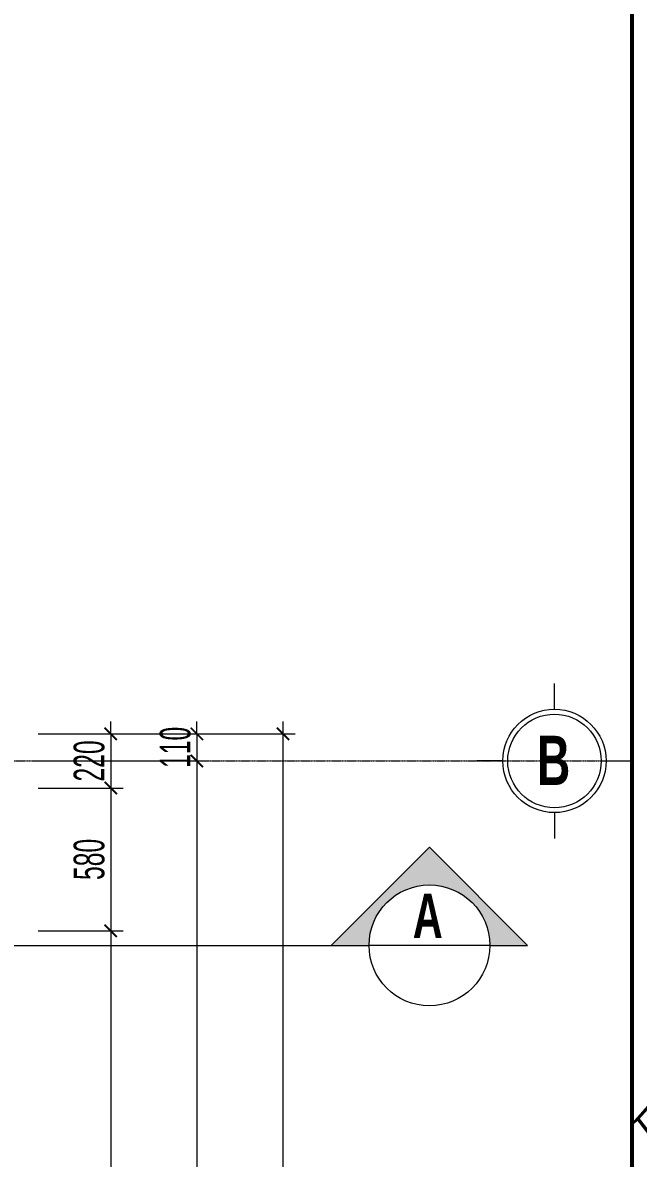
# Model space of a CAD drawing. Header units: millimetres. Extents: x 1336014 to 2939047, y -333549 to -60566.
# Drawn here: x 1382231 to 1384733, y -104290 to -99677 of the extents above; entities that cross this region are included whole.
import ezdxf
from ezdxf.enums import TextEntityAlignment as Align

# ---------------------------------------------------------------- set-up
doc = ezdxf.new("R2010")
doc.units = ezdxf.units.MM
doc.header["$MEASUREMENT"] = 0
doc.linetypes.add('CENTER2', pattern=[1.125, 0.75, -0.125, 0.125, -0.125])
for name, color, linetype, lineweight in [('02.Thay', 145, 'Continuous', 15), ('05.Text', 253, 'Continuous', 18), ('08.Dim', 156, 'Continuous', 15), ('09.Hatch', 250, 'Continuous', 5), ('10.truc', 250, 'CENTER2', 20), ('11.Khung bo', 32, 'Continuous', 50), ('NN_KI HIEU', 22, 'Continuous', 18)]:
    doc.layers.add(name, color=color, linetype=linetype, lineweight=lineweight)
doc.styles.add('AVANTHB', font='')
doc.styles.add('TT5_Text Dim', font='hoatbif.shx', dxfattribs={"width": 0.6})
doc.styles.add('VnAvantH', font='')
doc.styles.get('AVANTHB').set_extended_font_data('.VnAvantH', bold=True)
doc.styles.get('VnAvantH').set_extended_font_data('.VnAvantH')
doc.dimstyles.new('TT5_Dim 1-50', dxfattribs={"dimscale": 50, "dimtxt": 2.5, "dimasz": 1, "dimexe": 1, "dimexo": 0.5, "dimgap": 0.5, "dimtad": 1, "dimdec": 0, "dimzin": 0, "dimdsep": 46, "dimtxsty": 'TT5_Text Dim', "dimblk": 'ARCHTICK', "dimcen": 0, "dimdle": 1, "dimclrd": 256, "dimclre": 256, "dimclrt": 1, "dimadec": 0, "dimazin": 0, "dimtfac": 0.015, "dimtdec": 0, "dimtix": 1, "dimtmove": 2, "dimatfit": 3, "dimldrblk": 'DOT', "dimfxl": 1, "dimtolj": 1, "dimtzin": 0, "dimlwd": -1, "dimlwe": -1, "dimarcsym": 1})

# ---------------------------------------------------------------- blocks, each defined once
blk = doc.blocks.new('100')
at = {"layer": '11.Khung bo', "const_width": 26.7}
blk.add_lwpolyline([(1860913, -945239.8), (1860913, -916940.1), (1896062.6, -916940.1), (1896062.6, -945239.8)], close=True, dxfattribs=at)
blk.add_lwpolyline([(1860913, -945239.8), (1860913, -916940.1), (1896062.6, -916940.1), (1896062.6, -945239.8)], close=True, dxfattribs=at)
blk.add_lwpolyline([(1860913, -945239.8), (1860913, -916940.1), (1896062.6, -916940.1), (1896062.6, -945239.8)], close=True, dxfattribs=at)
at = {"layer": '05.Text', "style": 'VnAvantH'}
blk.add_text('KTS.lª thÕ trinh', height=197.998, dxfattribs=at).set_placement((1898428.2, -936733.2), align=Align.RIGHT)
blk = doc.blocks.new('_ARCHTICK')
at = {"const_width": 0.15}
blk.add_lwpolyline([(-0.5, -0.5), (0.5, 0.5)], dxfattribs=at)
blk = doc.blocks.new('*D232')
at = {"layer": '08.Dim', "transparency": 16777216}
for p, q in [((1382938.6, -102565.8), (1382938.6, -102515.8)), ((1382293.9, -102565.8), (1382988.6, -102565.8)), ((1382938.6, -102565.8), (1382938.6, -102675.8)), ((1382293.9, -102675.8), (1382988.6, -102675.8)), ((1382938.6, -102675.8), (1382938.6, -102725.8))]:
    blk.add_line(p, q, dxfattribs=at)
at = {"layer": 'Defpoints', "color": 0, "transparency": 16777216}
for p in [(1382268.9, -102565.8), (1382268.9, -102675.8), (1382938.6, -102675.8)]:
    blk.add_point(p, dxfattribs=at)
at = {"layer": '08.Dim', "transparency": 16777216, "xscale": 50, "yscale": 50, "zscale": 50}
for p, rotation in [((1382938.6, -102565.8), 270), ((1382938.6, -102675.8), 90)]:
    blk.add_blockref('_ARCHTICK', p, dxfattribs=dict(at, rotation=rotation))
at = {"layer": '08.Dim', "color": 1, "transparency": 16777216, "insert": (1382851.1, -102620.8), "char_height": 125, "attachment_point": 5, "rotation": 90, "style": 'TT5_Text Dim'}
blk.add_mtext('\\A1;110', dxfattribs=at)
blk = doc.blocks.new('_DOT')
blk.add_line((-0.5, 0), (-1, 0))
at = {"const_width": 0.5}
blk.add_lwpolyline([(-0.25, 0, 1), (0.25, 0, 1)], format="xyb", close=True, dxfattribs=at)
blk = doc.blocks.new('*D233')
at = {"layer": '08.Dim', "transparency": 16777216}
for p, q in [((1382938.6, -102625.8), (1382938.6, -106505.8)), ((1382293.9, -102675.8), (1382988.6, -102675.8)), ((1382293.9, -106455.8), (1382988.6, -106455.8))]:
    blk.add_line(p, q, dxfattribs=at)
at = {"layer": 'Defpoints', "color": 0, "transparency": 16777216}
for p in [(1382268.9, -102675.8), (1382268.9, -106455.8), (1382938.6, -106455.8)]:
    blk.add_point(p, dxfattribs=at)
at = {"layer": '08.Dim', "transparency": 16777216, "xscale": 50, "yscale": 50, "zscale": 50}
for p, rotation in [((1382938.6, -102675.8), 90), ((1382938.6, -106455.8), 270)]:
    blk.add_blockref('_ARCHTICK', p, dxfattribs=dict(at, rotation=rotation))
at = {"layer": '08.Dim', "color": 1, "transparency": 16777216, "insert": (1382851.1, -104565.8), "char_height": 125, "attachment_point": 5, "rotation": 90, "style": 'TT5_Text Dim'}
blk.add_mtext('\\A1;3780', dxfattribs=at)
blk = doc.blocks.new('*D235')
at = {"layer": '08.Dim', "transparency": 16777216}
for p, q in [((1383288.6, -102515.8), (1383288.6, -106615.8)), ((1382293.9, -102565.8), (1383338.6, -102565.8)), ((1382293.9, -106565.8), (1383338.6, -106565.8))]:
    blk.add_line(p, q, dxfattribs=at)
at = {"layer": 'Defpoints', "color": 0, "transparency": 16777216}
for p in [(1382268.9, -102565.8), (1382268.9, -106565.8), (1383288.6, -106565.8)]:
    blk.add_point(p, dxfattribs=at)
at = {"layer": '08.Dim', "transparency": 16777216, "xscale": 50, "yscale": 50, "zscale": 50}
for p, rotation in [((1383288.6, -102565.8), 90), ((1383288.6, -106565.8), 270)]:
    blk.add_blockref('_ARCHTICK', p, dxfattribs=dict(at, rotation=rotation))
at = {"layer": '08.Dim', "color": 1, "transparency": 16777216, "insert": (1383201.1, -104565.8), "char_height": 125, "attachment_point": 5, "rotation": 90, "style": 'TT5_Text Dim'}
blk.add_mtext('\\A1;4000', dxfattribs=at)
blk = doc.blocks.new('DANHTRUC')
for p, q in [((980383.4, -947346.6), (980383.4, -947136.6)), ((979963.4, -947766.6), (979753.4, -947766.6)), ((980803.4, -947766.6), (981013.4, -947766.6)), ((980383.4, -948186.6), (980383.4, -948396.6))]:
    blk.add_line(p, q)
for radius in [420, 380]:
    blk.add_circle((980383.4, -947766.6), radius)
blk = doc.blocks.new('*D312')
at = {"layer": '08.Dim', "transparency": 16777216}
for p, q in [((1382588.6, -102565.8), (1382588.6, -102515.8)), ((1382293.9, -102565.8), (1382638.6, -102565.8)), ((1382588.6, -102565.8), (1382588.6, -102785.8)), ((1382293.9, -102785.8), (1382638.6, -102785.8)), ((1382588.6, -102785.8), (1382588.6, -102835.8))]:
    blk.add_line(p, q, dxfattribs=at)
at = {"layer": 'Defpoints', "color": 0, "transparency": 16777216}
for p in [(1382268.9, -102565.8), (1382268.9, -102785.8), (1382588.6, -102785.8)]:
    blk.add_point(p, dxfattribs=at)
at = {"layer": '08.Dim', "transparency": 16777216, "xscale": 50, "yscale": 50, "zscale": 50}
for p, rotation in [((1382588.6, -102565.8), 270), ((1382588.6, -102785.8), 90)]:
    blk.add_blockref('_ARCHTICK', p, dxfattribs=dict(at, rotation=rotation))
at = {"layer": '08.Dim', "color": 1, "transparency": 16777216, "insert": (1382501.1, -102675.8), "char_height": 125, "attachment_point": 5, "rotation": 90, "style": 'TT5_Text Dim'}
blk.add_mtext('\\A1;220', dxfattribs=at)
blk = doc.blocks.new('*D288')
at = {"layer": '08.Dim', "transparency": 16777216}
for p, q in [((1382588.6, -102735.8), (1382588.6, -103415.8)), ((1382293.9, -102785.8), (1382638.6, -102785.8)), ((1382293.9, -103365.8), (1382638.6, -103365.8))]:
    blk.add_line(p, q, dxfattribs=at)
at = {"layer": 'Defpoints', "color": 0, "transparency": 16777216}
for p in [(1382268.9, -102785.8), (1382268.9, -103365.8), (1382588.6, -103365.8)]:
    blk.add_point(p, dxfattribs=at)
at = {"layer": '08.Dim', "transparency": 16777216, "xscale": 50, "yscale": 50, "zscale": 50}
for p, rotation in [((1382588.6, -102785.8), 90), ((1382588.6, -103365.8), 270)]:
    blk.add_blockref('_ARCHTICK', p, dxfattribs=dict(at, rotation=rotation))
at = {"layer": '08.Dim', "color": 1, "transparency": 16777216, "insert": (1382501.1, -103075.8), "char_height": 125, "attachment_point": 5, "rotation": 90, "style": 'TT5_Text Dim'}
blk.add_mtext('\\A1;580', dxfattribs=at)
blk = doc.blocks.new('*D289')
at = {"layer": '08.Dim', "transparency": 16777216}
for p, q in [((1382588.6, -103315.8), (1382588.6, -105815.8)), ((1382293.9, -103365.8), (1382638.6, -103365.8)), ((1382293.9, -105765.8), (1382638.6, -105765.8))]:
    blk.add_line(p, q, dxfattribs=at)
at = {"layer": 'Defpoints', "color": 0, "transparency": 16777216}
for p in [(1382268.9, -103365.8), (1382268.9, -105765.8), (1382588.6, -105765.8)]:
    blk.add_point(p, dxfattribs=at)
at = {"layer": '08.Dim', "transparency": 16777216, "xscale": 50, "yscale": 50, "zscale": 50}
for p, rotation in [((1382588.6, -103365.8), 90), ((1382588.6, -105765.8), 270)]:
    blk.add_blockref('_ARCHTICK', p, dxfattribs=dict(at, rotation=rotation))
at = {"layer": '08.Dim', "color": 1, "transparency": 16777216, "insert": (1382501.1, -104565.8), "char_height": 125, "attachment_point": 5, "rotation": 90, "style": 'TT5_Text Dim'}
blk.add_mtext('\\A1;2400', dxfattribs=at)

msp = doc.modelspace()

# ---------------------------------------------------------------- hatches: boundary and pattern name
at = {"layer": '09.Hatch'}
msp.add_hatch(color=256, dxfattribs=at).paths.add_polyline_path([(1384129.5, -103425.1), (1384283.2, -103425.1), (1383884, -103025.9), (1383484.8, -103425.1), (1383638.5, -103425.1, -0.414214), (1383884, -103179.6, -0.414214)])

# ---------------------------------------------------------------- linework, layer by layer
at = {"layer": '02.Thay'}
for p, q in [((1383884, -103025.9), (1383484.8, -103425.1)), ((1383884, -103025.9), (1384283.2, -103425.1)), ((1383484.8, -103425.1), (1383638.5, -103425.1)), ((1384129.5, -103425.1), (1383638.5, -103425.1)), ((1384129.5, -103425.1), (1384283.2, -103425.1))]:
    msp.add_line(p, q, dxfattribs=at)
msp.add_circle((1383884, -103425.1), 245.5, dxfattribs=at)
at = {"layer": '10.truc'}
msp.add_line((1363917.5, -102675.8), (1384707.3, -102675.8), dxfattribs=at)
at = {"layer": 'NN_KI HIEU', "ltscale": 2}
msp.add_line((1364678.1, -103425.1), (1383484.8, -103425.1), dxfattribs=at)

# ---------------------------------------------------------------- block references
at = {"layer": '05.Text'}
for name, p, xscale, yscale, zscale in [('100', (247069.7, 457844.1), 0.6, 0.6, 0.6), ('DANHTRUC', (894200.6, 371207.5), 0.5, 0.5, 0.5)]:
    msp.add_blockref(name, p, dxfattribs=dict(at, xscale=xscale, yscale=yscale, zscale=zscale))

# ---------------------------------------------------------------- texts
at = {"layer": '05.Text', "style": 'AVANTHB', "width": 0.7}
msp.add_text('B', height=200, dxfattribs=at).set_placement((1384321.5, -102773.5))
msp.add_text('a', height=180, dxfattribs=at).set_placement((1383877.2, -103304.8), align=Align.MIDDLE_CENTER)

# ---------------------------------------------------------------- dimensions: what is measured, and where the dimension line sits
at = {"layer": '08.Dim'}
for base, p1, p2, picture, middle in [((1382938.6, -102675.8), (1382268.9, -102565.8), (1382268.9, -102675.8), '*D232', (1382851.1, -102620.8)), ((1383288.6, -106565.8), (1382268.9, -102565.8), (1382268.9, -106565.8), '*D235', (1383201.1, -104565.8)), ((1382588.6, -102785.8), (1382268.9, -102565.8), (1382268.9, -102785.8), '*D312', (1382501.1, -102675.8)), ((1382938.6, -106455.8), (1382268.9, -102675.8), (1382268.9, -106455.8), '*D233', (1382851.1, -104565.8)), ((1382588.6, -103365.8), (1382268.9, -102785.8), (1382268.9, -103365.8), '*D288', (1382501.1, -103075.8)), ((1382588.6, -105765.8), (1382268.9, -103365.8), (1382268.9, -105765.8), '*D289', (1382501.1, -104565.8))]:
    dim = msp.add_linear_dim(base=base, p1=p1, p2=p2, angle=90, dimstyle='TT5_Dim 1-50', dxfattribs=at)
    dim.commit()
    dim.dimension.update_dxf_attribs({"geometry": picture, "text_midpoint": middle})

doc.saveas('drawing.dxf')
